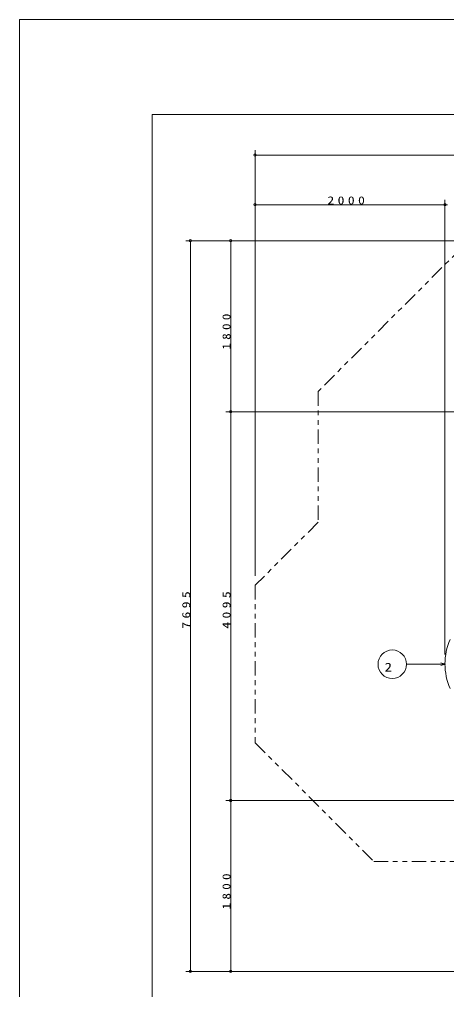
# Model space of a CAD drawing. Units: millimetres on the paper. Extents: x 0 to 420, y -594 to 297.
# Drawn here: x 0 to 90, y 92.7 to 297 of the extents above; entities that cross this region are included whole.
import ezdxf
from ezdxf.enums import TextEntityAlignment as Align

# ---------------------------------------------------------------- set-up
doc = ezdxf.new("R2010")
doc.units = ezdxf.units.MM
doc.linetypes.add('USER3', pattern=[8, 3, -1, 1, -1, 1, -1])
for name, color, linetype, lineweight in [('0_2', 7, 'Continuous', 13), ('2D', 7, 'Continuous', 13), ('2D_DIMENSION', 7, 'Continuous', 13), ('2D_OUTLINE', 7, 'USER3', 13), ('AM_5', 7, 'Continuous', 13), ('FMT', 7, 'Continuous', 13)]:
    doc.layers.add(name, color=color, linetype=linetype, lineweight=lineweight)
doc.styles.add('ＭＳ ゴシック', font='')
doc.styles.get('ＭＳ ゴシック').set_extended_font_data('MS Gothic')

msp = doc.modelspace()

# ---------------------------------------------------------------- linework, layer by layer
at = {"layer": '0_2'}
for p, q in [((49.663, 268.436), (50.163, 268.436)), ((49.663, 257.988), (50.163, 257.988)), ((89.663, 257.988), (89.163, 257.988)), ((89.663, 257.988), (90.163, 257.988)), ((36.04, 250.399), (36.04, 249.899)), ((44.526, 250.399), (44.526, 249.899)), ((44.526, 214.399), (44.526, 214.899)), ((44.526, 214.399), (44.526, 213.899)), ((44.526, 132.524), (44.526, 133.024)), ((44.526, 132.524), (44.526, 132.024)), ((36.04, 96.524), (36.04, 97.024)), ((44.526, 96.524), (44.526, 97.024))]:
    msp.add_line(p, q, dxfattribs=at)
msp.add_lwpolyline([(0, 297), (420, 297), (420, 0), (0, 0)], close=True, dxfattribs=at)
for centre in [(49.663, 268.436), (49.663, 257.988), (89.663, 257.988), (89.663, 257.988), (36.04, 250.399), (44.526, 250.399), (44.526, 214.399), (44.526, 214.399), (44.526, 132.524), (44.526, 132.524), (36.04, 96.524), (44.526, 96.524)]:
    msp.add_circle(centre, 0.25, dxfattribs=at)
at = {"layer": '2D'}
msp.add_arc((102.363, 161.27), 12.7, 156.15553, 203.84447, dxfattribs=at)
at = {"layer": '2D_DIMENSION'}
for p, q in [((49.663, 179.838), (49.663, 269.436)), ((50.163, 268.436), (290.053, 268.436)), ((49.663, 179.838), (49.663, 258.988)), ((50.163, 257.988), (89.163, 257.988)), ((89.663, 163.27), (89.663, 258.988)), ((89.663, 163.27), (89.663, 258.988)), ((92.686, 250.399), (35.04, 250.399)), ((36.04, 249.899), (36.04, 97.024)), ((92.686, 250.399), (43.526, 250.399)), ((44.526, 249.899), (44.526, 214.899)), ((107.966, 214.399), (43.526, 214.399)), ((107.966, 214.399), (43.526, 214.399)), ((44.526, 213.899), (44.526, 133.024)), ((185.8, 132.524), (43.526, 132.524)), ((185.8, 132.524), (43.526, 132.524)), ((44.526, 132.024), (44.526, 97.024)), ((132.774, 96.524), (35.04, 96.524)), ((132.774, 96.524), (43.526, 96.524))]:
    msp.add_line(p, q, dxfattribs=at)
at = {"layer": '2D_OUTLINE'}
for p, q in [((94.686, 250.399), (62.927, 218.64)), ((62.927, 218.64), (62.927, 191.102)), ((62.927, 191.102), (49.663, 177.838)), ((49.663, 177.838), (49.663, 144.701)), ((49.663, 144.701), (74.682, 119.682)), ((74.682, 119.682), (111.616, 119.682))]:
    msp.add_line(p, q, dxfattribs=at)
at = {"layer": 'AM_5'}
for p, q in [((89.762, 161.256), (88.761, 161.521)), ((81.556, 161.226), (88.762, 161.253)), ((88.762, 161.253), (89.762, 161.256)), ((88.763, 160.985), (89.762, 161.256))]:
    msp.add_line(p, q, dxfattribs=at)
msp.add_circle((78.556, 161.215), 3, dxfattribs=at)
at = {"layer": 'FMT'}
for p, q in [((28, 277), (403, 277)), ((28, 20), (28, 277))]:
    msp.add_line(p, q, dxfattribs=at)

# ---------------------------------------------------------------- texts
at = {"layer": '2D_DIMENSION', "insert": (64.899, 258.021), "char_height": 1.686, "attachment_point": 7, "style": 'ＭＳ ゴシック'}
msp.add_mtext('\\T1.5;\\W1.25;2000', dxfattribs=at)
at = {"layer": '2D_DIMENSION', "char_height": 1.686, "attachment_point": 7, "rotation": 90, "style": 'ＭＳ ゴシック'}
for s, insert in [('\\T1.5;\\W1.2;1800', (44.492, 227.47)), ('\\T1.5;\\W1.25;7695', (36.007, 168.697)), ('\\T1.5;\\W1.25;4095', (44.492, 168.697)), ('\\T1.5;\\W1.2;1800', (44.492, 109.595))]:
    msp.add_mtext(s, dxfattribs=dict(at, insert=insert))
at = {"layer": 'AM_5', "style": 'ＭＳ ゴシック', "width": 1.25}
msp.add_text('2', height=1.833, dxfattribs=at).set_placement((76.949, 159.131), align=Align.BOTTOM_LEFT)

doc.saveas('drawing.dxf')
